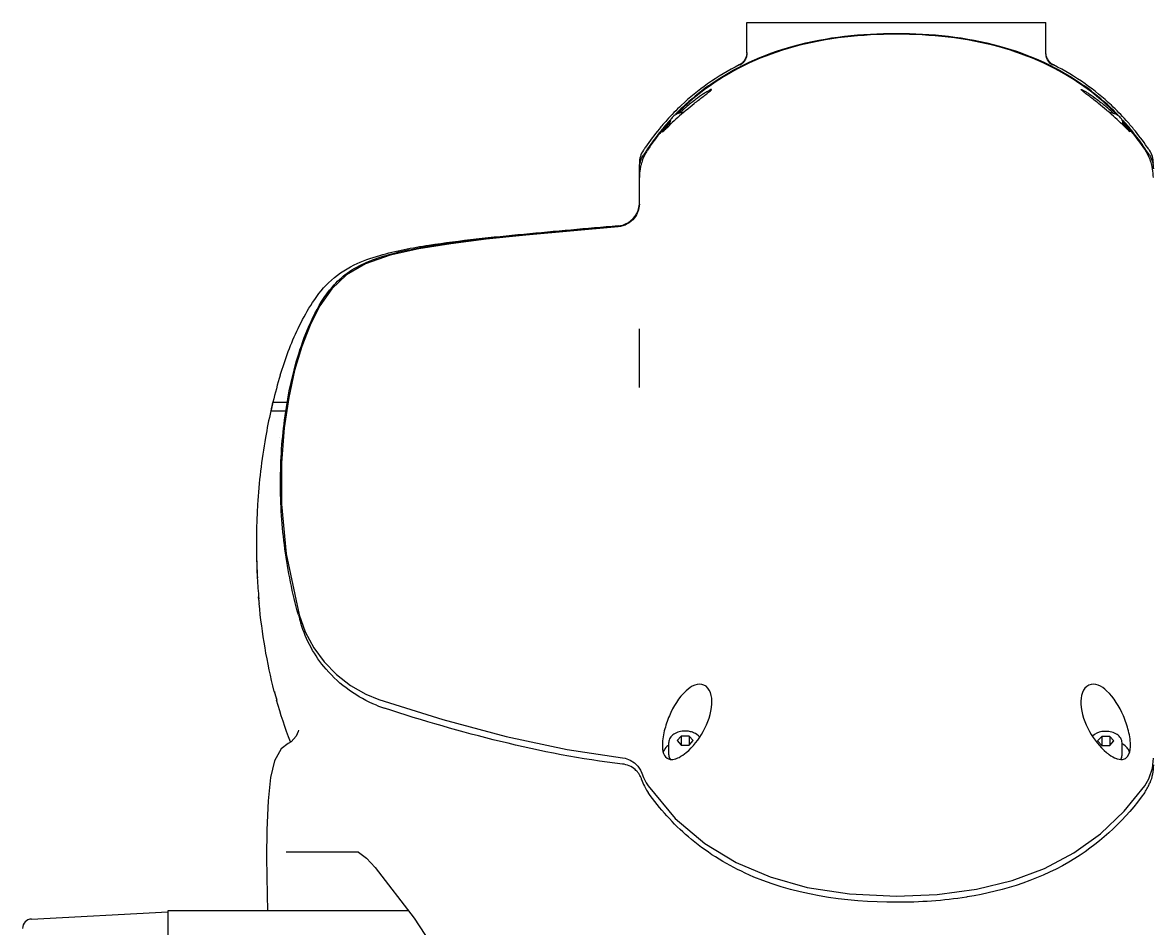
# Model space of a CAD drawing. Header units: millimetres. Extents: x 7426 to 8737, y 124 to 421.
# Drawn here: x 8107.02 to 8119.12, y 305.14 to 314.82 of the extents above; entities that cross this region are included whole.
import ezdxf

# ---------------------------------------------------------------- set-up
doc = ezdxf.new("R2010")
doc.units = ezdxf.units.MM
doc.layers.add('外形图', color=7, linetype='Continuous')

msp = doc.modelspace()

# ---------------------------------------------------------------- linework, layer by layer
at = {"layer": '外形图', "color": 0, "linetype": 'Continuous'}
for p, q in [((8114.771, 314.4969), (8114.771, 314.8248)), ((8114.771, 314.8248), (8117.9711, 314.8248)), ((8117.9711, 314.4969), (8117.9711, 314.8248)), ((8114.6896, 314.3722), (8114.6962, 314.3755)), ((8114.7543, 314.4369), (8114.7505, 314.4298)), ((8118.0458, 314.3755), (8118.0524, 314.3723)), ((8118.0524, 314.3722), (8118.0525, 314.3721)), ((8113.9456, 313.7293), (8113.9512, 313.7347)), ((8113.946, 313.7296), (8113.946, 313.7459)), ((8113.9512, 313.7347), (8113.9538, 313.7372)), ((8118.7897, 313.7358), (8118.793, 313.7326)), ((8118.793, 313.7326), (8118.7963, 313.7294)), ((8118.7961, 313.7296), (8118.7961, 313.743)), ((8113.6209, 312.8816), (8113.6209, 313.2607)), ((8113.3927, 312.6496), (8113.3928, 312.6544)), ((8113.3928, 312.6544), (8113.3928, 312.6547)), ((8113.6209, 310.9202), (8113.6209, 311.5477)), ((8109.7774, 311.0519), (8109.7775, 311.0519)), ((8109.6986, 310.7653), (8109.8532, 310.7653)), ((8109.6766, 310.6717), (8109.8305, 310.6717)), ((8109.8306, 310.6717), (8109.8311, 310.6717)), ((8109.6195, 310.3852), (8109.6193, 310.3852)), ((8109.7717, 310.3852), (8109.7718, 310.3852)), ((8109.5355, 309.6685), (8109.5357, 309.6685)), ((8109.5277, 308.9843), (8109.5281, 308.9843)), ((8109.5329, 308.8848), (8109.5325, 308.8848)), ((8109.5488, 308.6451), (8109.5455, 308.6825)), ((8109.5488, 308.6451), (8109.5472, 308.6614)), ((8109.5485, 308.6626), (8109.5483, 308.6626)), ((8109.7142, 307.6711), (8109.7149, 307.6711)), ((8110.6931, 307.6425), (8110.8341, 307.5853)), ((8109.7399, 307.5775), (8109.7391, 307.5775)), ((8109.8634, 307.1148), (8109.8619, 307.1141)), ((8113.9359, 306.9909), (8113.9359, 307.125)), ((8114.0676, 307.1923), (8114.0243, 307.1441)), ((8114.0243, 307.1441), (8114.0676, 307.0959)), ((8114.0676, 307.1923), (8114.0676, 307.0959)), ((8114.1542, 307.1923), (8114.0676, 307.1923)), ((8114.1542, 307.1923), (8114.1542, 307.0959)), ((8114.1975, 307.1441), (8114.1542, 307.1923)), ((8114.1542, 307.0959), (8114.1975, 307.1441)), ((8118.5677, 307.1895), (8118.5244, 307.1413)), ((8118.5244, 307.1413), (8118.5677, 307.0931)), ((8118.5677, 307.1895), (8118.5677, 307.0931)), ((8118.6543, 307.1895), (8118.5677, 307.1895)), ((8118.6543, 307.1895), (8118.6543, 307.0931)), ((8118.6976, 307.1413), (8118.6543, 307.1895)), ((8118.6543, 307.0931), (8118.6976, 307.1413)), ((8118.786, 306.9881), (8118.786, 307.1222)), ((8112.8474, 307.0503), (8113.4409, 306.9603)), ((8114.0676, 307.0959), (8114.1542, 307.0959)), ((8118.5677, 307.0931), (8118.6543, 307.0931)), ((8119.1102, 306.8497), (8119.1211, 306.9564)), ((8113.6321, 306.8298), (8113.6462, 306.7958)), ((8113.6923, 306.6934), (8113.714, 306.6598)), ((8113.714, 306.6598), (8113.714, 306.6598)), ((8109.6352, 306.1884), (8109.6321, 305.895)), ((8110.6142, 305.9495), (8109.8425, 305.9495)), ((8110.6141, 305.9496), (8110.6134, 305.9496)), ((8109.6321, 305.895), (8109.6321, 305.895)), ((8110.7008, 305.8864), (8110.7926, 305.7863)), ((8110.7928, 305.7861), (8110.7926, 305.7863)), ((8116.371, 305.4802), (8116.806, 305.4981)), ((8117.1269, 305.4718), (8117.122, 305.471)), ((8107.1156, 305.2359), (8108.5765, 305.3125)), ((8108.5758, 305.3245), (8108.5758, 304.5368)), ((8111.1492, 305.3245), (8108.5758, 305.3245))]:
    msp.add_line(p, q, dxfattribs=at)
for points in [[(8114.771, 314.4969), (8114.7706, 314.4867), (8114.766, 314.4584), (8114.7566, 314.4329), (8114.7438, 314.4109), (8114.729, 314.3929), (8114.7145, 314.3797), (8114.704, 314.3721), (8114.6998, 314.3695), (8114.6993, 314.3692)], [(8114.771, 314.5055), (8114.7706, 314.4955), (8114.7697, 314.4863), (8114.7683, 314.4773), (8114.7663, 314.4685), (8114.7639, 314.4601)], [(8118.0427, 314.3693), (8118.0424, 314.3695), (8118.038, 314.3722), (8118.0276, 314.3797), (8118.0141, 314.3918), (8118.0006, 314.4076), (8117.9884, 314.4269), (8117.979, 314.4488), (8117.9731, 314.4725), (8117.9711, 314.4969)], [(8117.9902, 314.4322), (8117.9856, 314.4412), (8117.9815, 314.4507), (8117.9779, 314.4607), (8117.9751, 314.4712), (8117.9729, 314.4822), (8117.9716, 314.4936), (8117.9714, 314.497)], [(8114.7505, 314.4298), (8114.7463, 314.4232), (8114.742, 314.4169), (8114.7374, 314.4109), (8114.7326, 314.4053), (8114.7276, 314.4001), (8114.7225, 314.3951), (8114.7172, 314.3905), (8114.7119, 314.3862), (8114.7065, 314.3824), (8114.7014, 314.3789), (8114.6965, 314.376), (8114.6921, 314.3735), (8114.69, 314.3724), (8114.6896, 314.3722)], [(8114.7639, 314.4601), (8114.7611, 314.452), (8114.7579, 314.4443), (8114.7543, 314.4369)], [(8118.0525, 314.3721), (8118.052, 314.3724), (8118.0495, 314.3737), (8118.0438, 314.377), (8118.0374, 314.381), (8118.0311, 314.3855), (8118.0248, 314.3905), (8118.0186, 314.396), (8118.0124, 314.4021), (8118.0065, 314.4088), (8118.0007, 314.416), (8117.9953, 314.4238), (8117.9902, 314.4322)], [(8113.3928, 312.6411), (8112.8801, 312.5954), (8112.405, 312.5509), (8111.9821, 312.5069), (8111.6025, 312.4602), (8111.26, 312.4061), (8110.9526, 312.3374), (8110.6907, 312.2461), (8110.4868, 312.1284), (8110.3286, 311.9779), (8110.2023, 311.7957), (8110.0966, 311.5883), (8110.0073, 311.359), (8109.9312, 311.1032), (8109.8681, 310.816), (8109.82, 310.4904), (8109.7914, 310.1157), (8109.7919, 309.6754), (8109.8417, 309.1433), (8109.9798, 308.4906)], [(8109.9798, 308.4906), (8110.0457, 308.3079), (8110.1366, 308.1383), (8110.2489, 307.9859), (8110.3805, 307.8513), (8110.5305, 307.7353), (8110.6931, 307.6425)], [(8110.8341, 307.5853), (8111.516, 307.3721), (8112.1959, 307.1903), (8112.8474, 307.0503)], [(8109.9717, 307.255), (8109.9717, 307.257), (8109.9687, 307.2406), (8109.9483, 307.1933)], [(8109.8619, 307.1141), (8109.7885, 307.0559), (8109.7177, 306.9292), (8109.6748, 306.7495), (8109.6484, 306.4994), (8109.6352, 306.1884)], [(8109.9483, 307.1933), (8109.8929, 307.1332), (8109.8634, 307.1148)], [(8113.4409, 306.9603), (8113.4683, 306.9556), (8113.5222, 306.9367), (8113.5682, 306.9076), (8113.6048, 306.8715), (8113.6321, 306.8298)], [(8113.6462, 306.7958), (8113.6634, 306.7501), (8113.6923, 306.6934)], [(8119.028, 306.6598), (8119.0725, 306.7366), (8119.1102, 306.8497)], [(8113.714, 306.6598), (8114.0046, 306.3131), (8114.3218, 306.0436), (8114.6575, 305.8397), (8115.0189, 305.6859), (8115.4178, 305.5745), (8115.8689, 305.5043), (8116.371, 305.4802)], [(8116.806, 305.4981), (8117.2268, 305.5548), (8117.6101, 305.6489), (8117.9546, 305.7777), (8118.2701, 305.9438), (8118.5546, 306.1468), (8118.8099, 306.3887), (8119.028, 306.6598)], [(8110.6141, 305.9496), (8110.6286, 305.9423), (8110.7008, 305.8864)], [(8109.6321, 305.895), (8109.6363, 305.4964), (8109.6413, 305.3245)], [(8110.7928, 305.7861), (8111.2101, 305.2456), (8111.6198, 304.616), (8111.9404, 303.9897), (8112.1819, 303.3763)]]:
    msp.add_lwpolyline(points, dxfattribs=at)
for centre, radius, start, end in [((8115.8963, 311.9732), 2.6854, 116.70156, 125.13991), ((8116.8449, 311.972), 2.6869, 54.86248, 63.29587), ((8115.8559, 312.0349), 2.6117, 125.19503, 133.13536), ((8115.8654, 312.051), 2.5823, 125.66081, 133.59849), ((8115.8591, 312.0512), 2.5699, 125.5204, 133.48316), ((8116.8791, 312.0465), 2.576, 46.52743, 54.47334), ((8116.8767, 312.0511), 2.5822, 46.40051, 54.33869), ((8116.8857, 312.0342), 2.6125, 46.87038, 54.80841), ((8115.8955, 311.994), 2.6686, 133.15463, 137.98391), ((8115.8871, 312.0284), 2.6137, 133.60014, 135.99839), ((8115.8925, 312.0151), 2.619, 133.46979, 135.46274), ((8115.5171, 312.3013), 2.1377, 131.33537, 133.28318), ((8115.5125, 312.3066), 2.1306, 130.77568, 131.33537), ((8116.4598, 311.1249), 3.6201, 130.24556, 130.47305), ((8117.2383, 312.3168), 2.1172, 48.6594, 49.22307), ((8116.3119, 311.16), 3.5741, 49.49171, 49.75352), ((8117.2149, 312.2904), 2.1525, 46.57048, 48.65691), ((8116.8557, 312.0214), 2.6102, 44.36311, 46.53451), ((8116.8539, 312.0273), 2.6152, 43.80443, 46.39837), ((8116.849, 311.9961), 2.6654, 41.97682, 46.85401), ((8115.9543, 311.9406), 2.7481, 137.97734, 140.55927), ((8115.936, 311.9823), 2.6808, 137.89942, 138.4791), ((8115.9343, 311.976), 2.6763, 137.8667, 138.36092), ((8116.4666, 311.1203), 3.628, 130.50797, 133.83762), ((8116.3165, 311.1655), 3.567, 46.10228, 49.48965), ((8116.8046, 311.9733), 2.6804, 41.58599, 42.14406), ((8116.806, 311.9824), 2.6808, 41.47665, 42.14301), ((8116.7918, 311.9443), 2.7426, 39.436, 41.98306), ((8116.0453, 311.867), 2.865, 140.57938, 145.42174), ((8116.0669, 311.8754), 2.8499, 140.99658, 145.86841), ((8116.0642, 311.8695), 2.8443, 140.88988, 145.71746), ((8115.9935, 311.9331), 2.7566, 140.34038, 140.96865), ((8115.9704, 311.9442), 2.7244, 138.36578, 140.86446), ((8115.9637, 311.958), 2.7177, 138.48232, 140.34347), ((8115.3709, 312.4394), 1.9366, 137.37296, 137.5017), ((8117.392, 312.4584), 1.9084, 42.44985, 42.65383), ((8116.771, 311.9437), 2.7252, 39.13243, 41.58145), ((8116.7776, 311.9575), 2.7186, 39.64674, 41.47364), ((8116.7483, 311.9329), 2.7569, 39.03103, 39.64973), ((8116.6773, 311.8691), 2.845, 34.28243, 39.10722), ((8116.6749, 311.8753), 2.8501, 34.13003, 39.00304), ((8116.6956, 311.8666), 2.8662, 34.57174, 39.41371), ((8113.871, 313.3199), 0.25, 146.1924, 180), ((8116.1323, 311.8056), 2.9716, 145.39941, 146.19316), ((8116.1918, 311.7894), 3.0015, 145.84649, 147.39809), ((8116.5499, 311.7891), 3.002, 32.60105, 34.15199), ((8116.5991, 311.7986), 2.9843, 33.80677, 34.59613), ((8118.8711, 313.3199), 0.25, 0, 33.80762), ((8114.1639, 313.1682), 0.5429, 168.18267, 170.28455), ((8114.1667, 313.1676), 0.5457, 164.52575, 168.17898), ((8118.5743, 313.1677), 0.5467, 11.76323, 15.43336), ((8118.5715, 313.1671), 0.5495, 9.70968, 11.76471), ((8114.1742, 313.1669), 0.5533, 170.33288, 180.0301), ((8118.5675, 313.1667), 0.5535, 359.99532, 9.68722), ((8113.3704, 312.899), 0.2504, 286.61726, 348.202), ((8113.3695, 312.8995), 0.2514, 348.13901, 355.94608), ((8113.3702, 312.8994), 0.2507, 355.95601, 358.09374), ((8113.3646, 312.891), 0.2564, 357.92175, 0.00319), ((8113.3707, 312.8987), 0.25, 275.05191, 286.58011), ((8113.3713, 312.8853), 0.2452, 275.03292, 275.38971), ((8114.5914, 309.5745), 5.0356, 162.93932, 166.32124), ((8114.5915, 309.5745), 5.0356, 162.93931, 166.32122), ((8115.097, 309.4472), 5.5571, 166.27896, 167.26999), ((8115.0977, 309.4472), 5.5571, 166.2789, 167.26992), ((8115.4942, 309.3595), 5.9637, 167.28886, 170.09671), ((8115.4943, 309.3595), 5.9637, 167.28885, 170.09671), ((8116.099, 309.2559), 6.5777, 170.11396, 176.40323), ((8116.135, 309.2392), 6.6134, 176.27822, 178.20575), ((8116.1618, 309.2472), 6.6395, 176.36212, 178.28201), ((8116.0639, 309.2497), 6.5418, 178.27842, 180.23825), ((8116.0936, 309.2496), 6.5712, 178.28463, 182.31382), ((8116.07, 309.2495), 6.5479, 180.23652, 180.40992), ((8116.0878, 309.25), 6.5657, 180.41248, 182.3194), ((8116.1765, 309.2533), 6.6552, 182.31698, 182.48426), ((8116.2017, 309.2544), 6.6804, 182.48411, 182.92204), ((8116.2033, 309.2544), 6.6806, 182.31744, 183.17107), ((8116.2177, 309.2552), 6.6964, 182.92227, 183.17076), ((8116.2389, 309.2564), 6.7169, 183.17106, 185.07167), ((8116.2391, 309.2564), 6.7169, 183.17105, 185.07169), ((8116.2117, 309.2542), 6.6908, 185.2233, 185.51692), ((8114.9839, 309.8837), 5.2019, 195.55066, 196.56848), ((8114.6996, 308.9523), 5.1474, 194.41262, 195.49066), ((8114.7003, 308.9523), 5.1474, 194.41269, 195.49073), ((8111.2984, 308.7336), 1.3076, 247.91065, 251.98826), ((8113.9471, 307.1406), 0.2003, 287.14728, 288.92311), ((8113.9409, 307.1586), 0.2193, 288.92896, 290.99343), ((8118.7991, 307.1529), 0.2133, 250.4426, 251.03132), ((8118.7945, 307.1393), 0.199, 251.00726, 253.56195), ((8113.4221, 306.6569), 0.2346, 31.6289, 38.47809), ((8113.4251, 306.6587), 0.2311, 26.36493, 31.61936), ((8113.4258, 306.659), 0.2304, 22.07255, 26.38501), ((8113.439, 306.6643), 0.2161, 17.57795, 22.07342), ((8114.13, 306.8831), 0.5087, 197.56434, 206.47681), ((8114.1269, 306.8817), 0.5053, 206.49099, 208.41023), ((8114.1242, 306.8803), 0.5022, 208.41198, 215.2546), ((8118.6175, 306.8804), 0.5025, 324.75168, 331.44453), ((8118.6145, 306.882), 0.506, 331.45093, 337.68393), ((8107.1208, 305.1361), 0.1, 93, 180)]:
    msp.add_arc(centre, radius, start, end, dxfattribs=at)
for points, knots in [([(8114.3599, 314.1491), (8114.6313, 314.3438), (8115.2904, 314.6394), (8116.0004, 314.7099), (8116.371, 314.7099)], [0, 0, 0, 0, 0.4740396, 1, 1, 1, 1]), ([(8116.371, 314.7001), (8116.0019, 314.7001), (8115.2943, 314.6301), (8114.6371, 314.3364), (8114.366, 314.1428)], [0, 0, 0, 0, 0.5256911, 1, 1, 1, 1]), ([(8116.371, 314.7099), (8116.7416, 314.7099), (8117.4516, 314.6394), (8118.1107, 314.3438), (8118.3821, 314.1491)], [0, 0, 0, 0, 0.525961, 1, 1, 1, 1]), ([(8118.3759, 314.1429), (8118.1047, 314.3365), (8117.4476, 314.6301), (8116.7401, 314.7001), (8116.371, 314.7001)], [0, 0, 0, 0, 0.4744203, 1, 1, 1, 1]), ([(8114.7217, 314.388), (8114.7107, 314.3826), (8114.6702, 314.3624), (8114.7039, 314.3794), (8114.7116, 314.3831)], [0, 0, 0, 0, 0.5902418, 1, 1, 1, 1]), ([(8118.0535, 314.3716), (8118.0521, 314.3687), (8118.0375, 314.3848), (8118.0283, 314.3841), (8118.02, 314.3882)], [0, 0, 0, 0, 0.2572338, 1, 1, 1, 1]), ([(8114.3937, 314.1089), (8114.3938, 314.1111), (8114.379, 314.1053), (8114.3676, 314.0991), (8114.338, 314.0822), (8114.29, 314.0513), (8114.2142, 313.9974), (8114.1538, 313.9484), (8114.121, 313.9201)], [0, 0, 0, 0, 0.0201566, 0.0807577, 0.1748332, 0.2968543, 0.6101382, 1, 1, 1, 1]), ([(8114.121, 313.888), (8114.1495, 313.9122), (8114.2093, 313.9614), (8114.2845, 314.0194), (8114.3392, 314.0618), (8114.3694, 314.0845), (8114.3845, 314.0991), (8114.3936, 314.1061), (8114.3937, 314.1089)], [0, 0, 0, 0, 0.3198293, 0.6614285, 0.8086595, 0.9149501, 0.976458, 1, 1, 1, 1]), ([(8118.3483, 314.1089), (8118.3482, 314.1111), (8118.363, 314.1053), (8118.3744, 314.0991), (8118.4041, 314.0822), (8118.452, 314.0513), (8118.5279, 313.9974), (8118.5883, 313.9484), (8118.6211, 313.9201)], [0, 0, 0, 0, 0.0201477, 0.0807527, 0.1748081, 0.2968399, 0.6101204, 1, 1, 1, 1]), ([(8118.6211, 313.888), (8118.5925, 313.9122), (8118.5327, 313.9614), (8118.4575, 314.0194), (8118.4028, 314.0618), (8118.3727, 314.0845), (8118.3575, 314.0991), (8118.3484, 314.1061), (8118.3483, 314.1089)], [0, 0, 0, 0, 0.3198378, 0.6614275, 0.8086693, 0.9149592, 0.9764103, 1, 1, 1, 1]), ([(8114.0955, 313.866), (8114.076, 313.8641), (8114.0388, 313.856), (8113.9901, 313.8309), (8113.9604, 313.7989), (8113.9481, 313.7691), (8113.946, 313.7536), (8113.946, 313.7459)], [0, 0, 0, 0, 0.2813994, 0.5413678, 0.7770501, 0.8893926, 1, 1, 1, 1]), ([(8118.7961, 313.743), (8118.7961, 313.7582), (8118.7873, 313.7899), (8118.7533, 313.8269), (8118.7057, 313.8522), (8118.6693, 313.8606), (8118.6502, 313.8628)], [0, 0, 0, 0, 0.2220272, 0.4582153, 0.7182989, 1, 1, 1, 1]), ([(8113.943, 313.7477), (8113.932, 313.7356), (8113.9131, 313.714), (8113.8883, 313.6863), (8113.8766, 313.6683), (8113.8686, 313.6603), (8113.8688, 313.6577)], [0, 0, 0, 0, 0.4198961, 0.7440182, 0.9335684, 1, 1, 1, 1]), ([(8113.8688, 313.6577), (8113.8689, 313.655), (8113.8829, 313.6699), (8113.8929, 313.6774), (8113.9188, 313.7036), (8113.9357, 313.7198), (8113.9456, 313.7293)], [0, 0, 0, 0, 0.0766579, 0.2946442, 0.6099914, 1, 1, 1, 1]), ([(8118.7963, 313.7294), (8118.8062, 313.7199), (8118.8232, 313.7037), (8118.8491, 313.6774), (8118.8591, 313.6699), (8118.8731, 313.655), (8118.8733, 313.6577)], [0, 0, 0, 0, 0.3899319, 0.7052441, 0.9232637, 1, 1, 1, 1]), ([(8118.8733, 313.6577), (8118.8734, 313.6602), (8118.8656, 313.6681), (8118.8541, 313.6858), (8118.8297, 313.7131), (8118.811, 313.7345), (8118.8001, 313.7465)], [0, 0, 0, 0, 0.0663974, 0.2554234, 0.5792047, 1, 1, 1, 1]), ([(8113.7141, 313.4717), (8113.7055, 313.4591), (8113.6747, 313.4095), (8113.6522, 313.3548), (8113.6407, 313.3132)], [0, 0, 0, 0, 0.2609313, 1, 1, 1, 1]), ([(8119.1013, 313.3132), (8119.0898, 313.3548), (8119.0674, 313.4096), (8119.0365, 313.4591), (8119.028, 313.4717)], [0, 0, 0, 0, 0.7402143, 1, 1, 1, 1]), ([(8113.6208, 312.8817), (8113.6189, 312.83), (8113.5771, 312.711), (8113.4599, 312.6474), (8113.3943, 312.6412)], [0, 0, 0, 0, 0.4397582, 1, 1, 1, 1]), ([(8109.777, 311.052), (8109.8298, 311.2232), (8109.9245, 311.4802), (8110.1026, 311.811), (8110.2872, 312.0604), (8110.5504, 312.2394), (8110.9182, 312.3668), (8111.5279, 312.4785), (8112.3809, 312.5651), (8113.0568, 312.6253), (8113.3928, 312.6547)], [0, 0, 0, 0, 0.1242999, 0.1889043, 0.2604973, 0.3371765, 0.405341, 0.5293266, 0.7660322, 1, 1, 1, 1]), ([(8109.9724, 308.4891), (8109.908, 308.7207), (8109.8111, 309.191), (8109.7647, 309.9079), (8109.8131, 310.6246), (8109.9396, 311.2179), (8110.12, 311.6793), (8110.2872, 311.9641), (8110.4955, 312.158), (8110.7865, 312.313), (8111.2152, 312.4148), (8111.7493, 312.4914), (8112.4781, 312.5692), (8113.0267, 312.6174), (8113.3927, 312.6496)], [0, 0, 0, 0, 0.1058995, 0.2106627, 0.3154364, 0.4215558, 0.4761185, 0.5334316, 0.5650785, 0.6002161, 0.6773506, 0.7574346, 0.8381478, 1, 1, 1, 1]), ([(8110.8067, 307.522), (8110.602, 307.605), (8110.2553, 307.8525), (8110.0513, 308.221), (8109.998, 308.4003)], [0, 0, 0, 0, 0.5413775, 1, 1, 1, 1]), ([(8114.396, 307.5373), (8114.3978, 307.5778), (8114.3941, 307.6545), (8114.322, 307.7557), (8114.2039, 307.7446), (8114.148, 307.7019), (8114.121, 307.6775)], [0, 0, 0, 0, 0.279217, 0.5216801, 0.7494864, 1, 1, 1, 1]), ([(8118.6211, 307.6774), (8118.5941, 307.7018), (8118.5381, 307.7445), (8118.4201, 307.7556), (8118.3479, 307.6545), (8118.3442, 307.5778), (8118.346, 307.5372)], [0, 0, 0, 0, 0.2505202, 0.478328, 0.72078, 1, 1, 1, 1]), ([(8114.121, 307.6775), (8114.0414, 307.6055), (8113.9543, 307.4583), (8113.8825, 307.2497), (8113.8643, 307.1349), (8113.8669, 307.0778)], [0, 0, 0, 0, 0.4846171, 0.7414984, 1, 1, 1, 1]), ([(8118.8752, 307.0777), (8118.8778, 307.1349), (8118.8595, 307.2497), (8118.7878, 307.4582), (8118.7006, 307.6054), (8118.6211, 307.6774)], [0, 0, 0, 0, 0.2584704, 0.5153577, 1, 1, 1, 1]), ([(8113.4393, 306.8939), (8113, 306.9434), (8112.1416, 307.1145), (8111.3033, 307.3572), (8110.8941, 307.4901)], [0, 0, 0, 0, 0.5067724, 1, 1, 1, 1]), ([(8114.121, 307.0164), (8114.1958, 307.0782), (8114.3205, 307.2394), (8114.3913, 307.4345), (8114.396, 307.5373)], [0, 0, 0, 0, 0.4855717, 1, 1, 1, 1]), ([(8118.346, 307.5372), (8118.3507, 307.4345), (8118.4215, 307.2393), (8118.5462, 307.0781), (8118.6211, 307.0164)], [0, 0, 0, 0, 0.5144275, 1, 1, 1, 1]), ([(8114.1109, 307.2464), (8114.0889, 307.2464), (8114.0462, 307.241), (8113.9894, 307.2172), (8113.9536, 307.1834), (8113.9385, 307.1508), (8113.9359, 307.1335), (8113.9359, 307.125)], [0, 0, 0, 0, 0.2818203, 0.5442661, 0.7798007, 0.8909538, 1, 1, 1, 1]), ([(8114.2664, 307.1814), (8114.2503, 307.203), (8114.213, 307.2278), (8114.1575, 307.2436), (8114.1266, 307.2464), (8114.1109, 307.2464)], [0, 0, 0, 0, 0.4668328, 0.7284285, 1, 1, 1, 1]), ([(8118.611, 307.2436), (8118.5973, 307.2436), (8118.5466, 307.2396), (8118.4951, 307.2192), (8118.4684, 307.1932)], [0, 0, 0, 0, 0.2690162, 1, 1, 1, 1]), ([(8118.786, 307.1222), (8118.786, 307.1307), (8118.7834, 307.1479), (8118.7684, 307.1806), (8118.7326, 307.2143), (8118.6757, 307.2382), (8118.633, 307.2436), (8118.611, 307.2436)], [0, 0, 0, 0, 0.1090452, 0.2201993, 0.4557362, 0.7181823, 1, 1, 1, 1]), ([(8118.849, 307.057), (8118.8375, 307.0733), (8118.8171, 307.0925), (8118.7941, 307.1071), (8118.7877, 307.1107)], [0, 0, 0, 0, 0.7315979, 1, 1, 1, 1]), ([(8113.8669, 307.0778), (8113.8683, 307.0457), (8113.8745, 306.9859), (8113.9266, 306.9462), (8113.951, 306.9431)], [0, 0, 0, 0, 0.5663403, 1, 1, 1, 1]), ([(8113.9359, 306.9909), (8113.9359, 306.9829), (8113.9387, 306.9664), (8113.9465, 306.9517), (8113.9513, 306.9448)], [0, 0, 0, 0, 0.4858096, 1, 1, 1, 1]), ([(8114.0195, 306.9539), (8114.0283, 306.9572), (8114.0646, 306.9738), (8114.0975, 306.9971), (8114.121, 307.0164)], [0, 0, 0, 0, 0.2367355, 1, 1, 1, 1]), ([(8118.6211, 307.0164), (8118.6295, 307.0094), (8118.6624, 306.9839), (8118.6988, 306.9622), (8118.7277, 306.9519)], [0, 0, 0, 0, 0.2638014, 1, 1, 1, 1]), ([(8118.7714, 306.9424), (8118.7851, 306.9416), (8118.8142, 306.9448), (8118.8656, 306.9876), (8118.8735, 307.0421), (8118.8752, 307.0777)], [0, 0, 0, 0, 0.2151183, 0.4400421, 1, 1, 1, 1]), ([(8118.7715, 306.9432), (8118.776, 306.9499), (8118.7834, 306.9643), (8118.786, 306.9803), (8118.786, 306.9881)], [0, 0, 0, 0, 0.5134934, 1, 1, 1, 1]), ([(8113.6058, 306.8028), (8113.5969, 306.814), (8113.5527, 306.8607), (8113.4888, 306.8884), (8113.4393, 306.8939)], [0, 0, 0, 0, 0.2224877, 1, 1, 1, 1]), ([(8116.371, 305.4148), (8115.8216, 305.4148), (8115.0047, 305.5313), (8114.1449, 306.0735), (8113.8377, 306.4155), (8113.7141, 306.5904)], [0, 0, 0, 0, 0.5474602, 0.7866523, 1, 1, 1, 1]), ([(8119.028, 306.5904), (8118.8303, 306.3107), (8118.2692, 305.7751), (8117.5305, 305.5368), (8117.1269, 305.4718)], [0, 0, 0, 0, 0.4558661, 1, 1, 1, 1])]:
    msp.add_open_spline(points, degree=3, knots=knots, dxfattribs=at)
for points in [[(8113.934, 313.7185), (8113.9202, 313.7085), (8113.9075, 313.6968), (8113.8971, 313.6833)], [(8118.8393, 313.6902), (8118.8302, 313.7007), (8118.8197, 313.71), (8118.8086, 313.7181)], [(8113.6209, 313.2607), (8113.6209, 313.3113), (8113.6359, 313.3639), (8113.6632, 313.4066)], [(8119.0789, 313.4066), (8119.1061, 313.3639), (8119.1211, 313.3113), (8119.1211, 313.2607)], [(8109.714, 307.671), (8109.6349, 307.9789), (8109.5824, 308.2945), (8109.5518, 308.6109)], [(8109.8881, 307.1312), (8109.8298, 307.2768), (8109.7809, 307.4262), (8109.739, 307.5772)], [(8113.8939, 307.0582), (8113.8859, 307.047), (8113.8794, 307.0344), (8113.8754, 307.0212)], [(8113.9354, 307.0986), (8113.9197, 307.0874), (8113.9052, 307.0739), (8113.8939, 307.0582)], [(8118.8672, 307.019), (8118.8635, 307.0325), (8118.8571, 307.0455), (8118.849, 307.057)], [(8113.951, 306.9431), (8113.9693, 306.9407), (8113.9885, 306.9438), (8114.0062, 306.9492)], [(8118.7382, 306.9485), (8118.749, 306.9453), (8118.7602, 306.9431), (8118.7714, 306.9424)], [(8119.1211, 306.8863), (8119.1211, 306.8196), (8119.1079, 306.7516), (8119.0826, 306.6899)], [(8117.122, 305.471), (8116.8741, 305.4314), (8116.622, 305.4148), (8116.371, 305.4148)]]:
    msp.add_open_spline(points, degree=3, dxfattribs=at)

doc.saveas('drawing.dxf')
